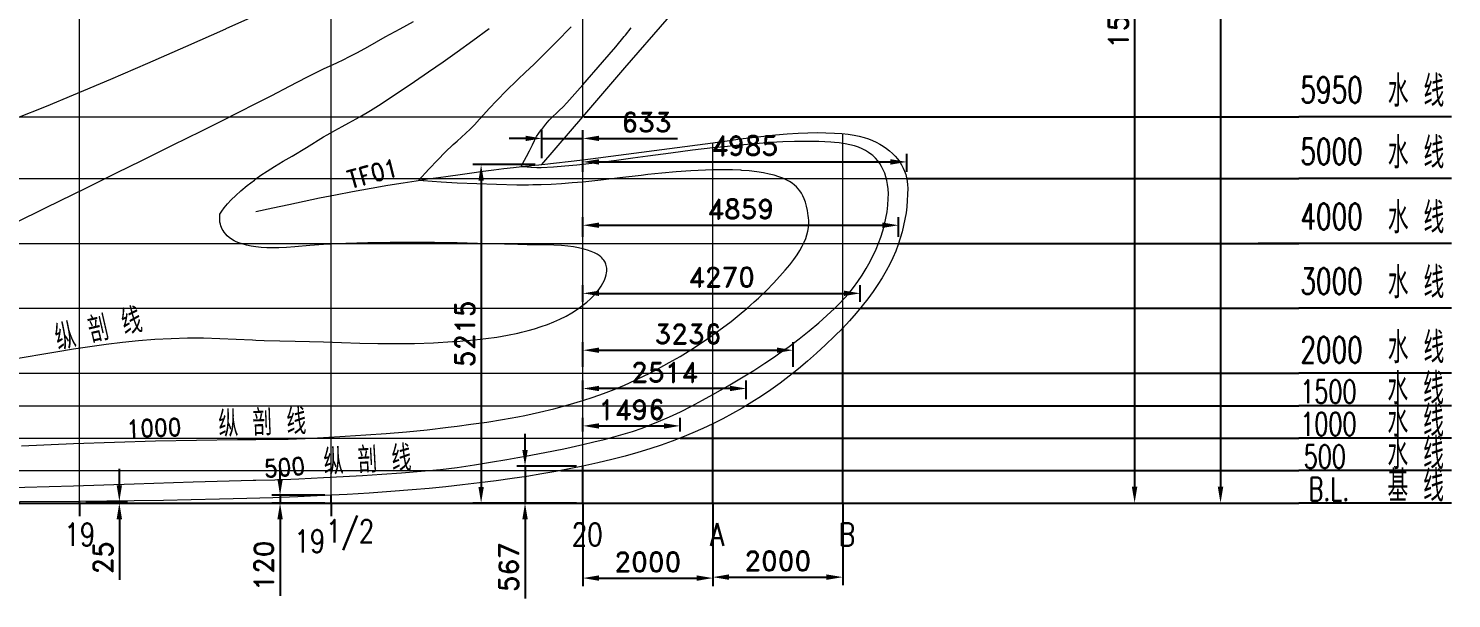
# Model space of a CAD drawing. Header units: millimetres. Extents: x 20870 to 139786, y -130946 to -46846.
# Drawn here: x 95922 to 117829, y -73502 to -64719 of the extents above; entities that cross this region are included whole.
import ezdxf
from ezdxf.enums import TextEntityAlignment as Align

# ---------------------------------------------------------------- set-up
doc = ezdxf.new("R2010")
doc.units = ezdxf.units.MM
doc.header["$LTSCALE"] = 81.4636
doc.linetypes.add('ACAD_ISO02W100', pattern=[15, 12, -3])
for name, color, linetype in [('000BASIC', 8, 'Continuous'), ('11', 7, 'Continuous'), ('13DIMENSION', 255, 'Continuous'), ('A7', 9, 'Continuous'), ('INI', 4, 'Continuous'), ('TEXTC', 120, 'Continuous')]:
    doc.layers.add(name, color=color, linetype=linetype)
doc.styles.add('HZDX', font='romans', dxfattribs={"height": 6, "bigfont": 'HZDX'})
doc.styles.add('ROMANS', font='romans.shx', dxfattribs={"width": 0.8, "bigfont": 'hzdx.shx'})
doc.styles.add('ROMANT', font='romans.shx', dxfattribs={"width": 0.8, "height": 4, "bigfont": 'hzdx.shx'})
doc.styles.get("Standard").update_dxf_attribs({"font": 'romand.shx', "bigfont": 'hzdx.shx'})
doc.dimstyles.new('ISO-25', dxfattribs={"dimtxt": 300, "dimasz": 250, "dimexe": 125, "dimexo": 100, "dimgap": 100, "dimtad": 1, "dimdec": 0, "dimtxsty": 'Standard', "dimcen": 2.5, "dimadec": 0, "dimazin": 0, "dimtfac": 1, "dimtdec": 0, "dimtmove": 0, "dimatfit": 3, "dimfxl": 1, "dimarcsym": 0})

# ---------------------------------------------------------------- blocks, each defined once
blk = doc.blocks.new('*D8')
at = {"color": 0, "linetype": 'Continuous', "lineweight": -2, "ltscale": 81.4636, "transparency": 16777216}
for p, q in [((104457, -72131), (104457, -73312)), ((106457, -72130), (106457, -73312)), ((104707, -73187), (106207, -73187))]:
    blk.add_line(p, q, dxfattribs=at)
at = {"color": 0, "linetype": 'Continuous', "ltscale": 81.4636, "transparency": 16777216}
for points in [[(104707, -73145), (104707, -73229), (104457, -73187)], [(106207, -73145), (106207, -73229), (106457, -73187)]]:
    blk.add_solid(points, dxfattribs=at)
at = {"layer": 'DEFPOINTS', "color": 0, "linetype": 'Continuous', "ltscale": 81.4636, "transparency": 16777216}
for p in [(104457, -72031), (106457, -72030), (106457, -73187)]:
    blk.add_point(p, dxfattribs=at)
at = {"color": 0, "linetype": 'Continuous', "ltscale": 81.4636, "transparency": 16777216, "insert": (105457, -72937), "char_height": 300, "attachment_point": 5}
blk.add_mtext('2000', dxfattribs=at)
blk = doc.blocks.new('*D9')
at = {"color": 0, "linetype": 'Continuous', "lineweight": -2, "ltscale": 81.4636, "transparency": 16777216}
for p, q in [((106457, -72130), (106457, -73297)), ((108457, -72130), (108457, -73297)), ((106707, -73172), (108207, -73172))]:
    blk.add_line(p, q, dxfattribs=at)
at = {"color": 0, "linetype": 'Continuous', "ltscale": 81.4636, "transparency": 16777216}
for points in [[(106707, -73130), (106707, -73214), (106457, -73172)], [(108207, -73130), (108207, -73214), (108457, -73172)]]:
    blk.add_solid(points, dxfattribs=at)
at = {"layer": 'DEFPOINTS', "color": 0, "linetype": 'Continuous', "ltscale": 81.4636, "transparency": 16777216}
for p in [(106457, -72030), (108457, -72030), (108457, -73172)]:
    blk.add_point(p, dxfattribs=at)
at = {"color": 0, "linetype": 'Continuous', "ltscale": 81.4636, "transparency": 16777216, "insert": (107457, -72922), "char_height": 300, "attachment_point": 5}
blk.add_mtext('2000', dxfattribs=at)
blk = doc.blocks.new('*D10')
at = {"color": 0, "linetype": 'Continuous', "lineweight": -2, "ltscale": 81.4636, "transparency": 16777216}
for p, q in [((99795, -71661), (99795, -71411)), ((100482, -71911), (99670, -71911)), ((100482, -72031), (99670, -72031)), ((99795, -71911), (99795, -72031)), ((99795, -72281), (99795, -73459))]:
    blk.add_line(p, q, dxfattribs=at)
at = {"color": 0, "linetype": 'Continuous', "ltscale": 81.4636, "transparency": 16777216}
for points in [[(99754, -71661), (99837, -71661), (99795, -71911)], [(99754, -72281), (99837, -72281), (99795, -72031)]]:
    blk.add_solid(points, dxfattribs=at)
at = {"layer": 'DEFPOINTS', "color": 0, "linetype": 'Continuous', "ltscale": 81.4636, "transparency": 16777216}
for p in [(99795, -72031), (100582, -71911), (100582, -72031)]:
    blk.add_point(p, dxfattribs=at)
at = {"color": 0, "linetype": 'Continuous', "ltscale": 81.4636, "transparency": 16777216, "insert": (99545, -72995), "char_height": 300, "attachment_point": 5, "rotation": 90}
blk.add_mtext('120', dxfattribs=at)
blk = doc.blocks.new('*D11')
at = {"color": 0, "linetype": 'Continuous', "lineweight": -2, "ltscale": 81.4636, "transparency": 16777216}
for p, q in [((103566, -71213), (103566, -70963)), ((104357, -71463), (103441, -71463)), ((103566, -71463), (103566, -72031)), ((104357, -72031), (103441, -72031)), ((103566, -72281), (103566, -73502))]:
    blk.add_line(p, q, dxfattribs=at)
at = {"color": 0, "linetype": 'Continuous', "ltscale": 81.4636, "transparency": 16777216}
for points in [[(103525, -71213), (103608, -71213), (103566, -71463)], [(103525, -72281), (103608, -72281), (103566, -72031)]]:
    blk.add_solid(points, dxfattribs=at)
at = {"layer": 'DEFPOINTS', "color": 0, "linetype": 'Continuous', "ltscale": 81.4636, "transparency": 16777216}
for p in [(104457, -71463), (103566, -72031), (104457, -72031)]:
    blk.add_point(p, dxfattribs=at)
at = {"color": 0, "linetype": 'Continuous', "ltscale": 81.4636, "transparency": 16777216, "insert": (103316, -73017), "char_height": 300, "attachment_point": 5, "rotation": 90}
blk.add_mtext('567', dxfattribs=at)
blk = doc.blocks.new('*D12')
at = {"color": 0, "linetype": 'Continuous', "lineweight": -2, "ltscale": 81.4636, "transparency": 16777216}
for p, q in [((97321, -71756), (97321, -71506)), ((96807, -72006), (97446, -72006)), ((96807, -72030), (97446, -72030)), ((97321, -72006), (97321, -72030)), ((97321, -72280), (97321, -73216))]:
    blk.add_line(p, q, dxfattribs=at)
at = {"color": 0, "linetype": 'Continuous', "ltscale": 81.4636, "transparency": 16777216}
for points in [[(97279, -71756), (97362, -71756), (97321, -72006)], [(97279, -72280), (97362, -72280), (97321, -72030)]]:
    blk.add_solid(points, dxfattribs=at)
at = {"layer": 'DEFPOINTS', "color": 0, "linetype": 'Continuous', "ltscale": 81.4636, "transparency": 16777216}
for p in [(96707, -72006), (96707, -72030), (97321, -72030)]:
    blk.add_point(p, dxfattribs=at)
at = {"color": 0, "linetype": 'Continuous', "ltscale": 81.4636, "transparency": 16777216, "insert": (97071, -72873), "char_height": 300, "attachment_point": 5, "rotation": 90}
blk.add_mtext('25', dxfattribs=at)
blk = doc.blocks.new('*D13')
at = {"color": 0, "linetype": 'Continuous', "lineweight": -2, "ltscale": 81.4636, "transparency": 16777216}
for p, q in [((104457, -70930), (104457, -70717)), ((105953, -70930), (105953, -70717)), ((104707, -70842), (105703, -70842))]:
    blk.add_line(p, q, dxfattribs=at)
at = {"color": 0, "linetype": 'Continuous', "ltscale": 81.4636, "transparency": 16777216}
for points in [[(104707, -70801), (104707, -70884), (104457, -70842)], [(105703, -70801), (105703, -70884), (105953, -70842)]]:
    blk.add_solid(points, dxfattribs=at)
at = {"layer": 'DEFPOINTS', "color": 0, "linetype": 'Continuous', "ltscale": 81.4636, "transparency": 16777216}
for p in [(105953, -70842), (104457, -71030), (105953, -71030)]:
    blk.add_point(p, dxfattribs=at)
at = {"color": 0, "linetype": 'Continuous', "ltscale": 81.4636, "transparency": 16777216, "insert": (105205, -70592), "char_height": 300, "attachment_point": 5}
blk.add_mtext('1496', dxfattribs=at)
blk = doc.blocks.new('*D14')
at = {"color": 0, "linetype": 'Continuous', "lineweight": -2, "ltscale": 81.4636, "transparency": 16777216}
for p, q in [((104457, -70430), (104457, -70141)), ((106721, -70266), (104707, -70266)), ((106971, -70430), (106971, -70141))]:
    blk.add_line(p, q, dxfattribs=at)
at = {"color": 0, "linetype": 'Continuous', "ltscale": 81.4636, "transparency": 16777216}
for points in [[(104707, -70224), (104707, -70307), (104457, -70266)], [(106721, -70224), (106721, -70307), (106971, -70266)]]:
    blk.add_solid(points, dxfattribs=at)
at = {"layer": 'DEFPOINTS', "color": 0, "linetype": 'Continuous', "ltscale": 81.4636, "transparency": 16777216}
for p in [(104457, -70266), (104457, -70530), (106971, -70530)]:
    blk.add_point(p, dxfattribs=at)
at = {"color": 0, "linetype": 'Continuous', "ltscale": 81.4636, "transparency": 16777216, "insert": (105714, -70016), "char_height": 300, "attachment_point": 5}
blk.add_mtext('2514', dxfattribs=at)
blk = doc.blocks.new('*D15')
at = {"color": 0, "linetype": 'Continuous', "lineweight": -2, "ltscale": 81.4636, "transparency": 16777216}
for p, q in [((104457, -69930), (104457, -69551)), ((107693, -69930), (107693, -69551)), ((104707, -69676), (107443, -69676))]:
    blk.add_line(p, q, dxfattribs=at)
at = {"color": 0, "linetype": 'Continuous', "ltscale": 81.4636, "transparency": 16777216}
for points in [[(104707, -69635), (104707, -69718), (104457, -69676)], [(107443, -69635), (107443, -69718), (107693, -69676)]]:
    blk.add_solid(points, dxfattribs=at)
at = {"layer": 'DEFPOINTS', "color": 0, "linetype": 'Continuous', "ltscale": 81.4636, "transparency": 16777216}
for p in [(107693, -69676), (104457, -70030), (107693, -70030)]:
    blk.add_point(p, dxfattribs=at)
at = {"color": 0, "linetype": 'Continuous', "ltscale": 81.4636, "transparency": 16777216, "insert": (106075, -69426), "char_height": 300, "attachment_point": 5}
blk.add_mtext('3236', dxfattribs=at)
blk = doc.blocks.new('*D16')
at = {"color": 0, "linetype": 'Continuous', "lineweight": -2, "ltscale": 81.4636, "transparency": 16777216}
for p, q in [((104457, -68930), (104457, -68675)), ((108727, -68930), (108727, -68675)), ((104707, -68800), (108477, -68800))]:
    blk.add_line(p, q, dxfattribs=at)
at = {"color": 0, "linetype": 'Continuous', "ltscale": 81.4636, "transparency": 16777216}
for points in [[(104707, -68758), (104707, -68841), (104457, -68800)], [(108477, -68758), (108477, -68841), (108727, -68800)]]:
    blk.add_solid(points, dxfattribs=at)
at = {"layer": 'DEFPOINTS', "color": 0, "linetype": 'Continuous', "ltscale": 81.4636, "transparency": 16777216}
for p in [(108727, -68800), (104457, -69030), (108727, -69030)]:
    blk.add_point(p, dxfattribs=at)
at = {"color": 0, "linetype": 'Continuous', "ltscale": 81.4636, "transparency": 16777216, "insert": (106592, -68550), "char_height": 300, "attachment_point": 5}
blk.add_mtext('4270', dxfattribs=at)
blk = doc.blocks.new('*D17')
at = {"color": 0, "linetype": 'Continuous', "lineweight": -2, "ltscale": 81.4636, "transparency": 16777216}
for p, q in [((104457, -67930), (104457, -67626)), ((109316, -67930), (109316, -67626)), ((104707, -67751), (109066, -67751))]:
    blk.add_line(p, q, dxfattribs=at)
at = {"color": 0, "linetype": 'Continuous', "ltscale": 81.4636, "transparency": 16777216}
for points in [[(104707, -67709), (104707, -67792), (104457, -67751)], [(109066, -67709), (109066, -67792), (109316, -67751)]]:
    blk.add_solid(points, dxfattribs=at)
at = {"layer": 'DEFPOINTS', "color": 0, "linetype": 'Continuous', "ltscale": 81.4636, "transparency": 16777216}
for p in [(109316, -67751), (104457, -68030), (109316, -68030)]:
    blk.add_point(p, dxfattribs=at)
at = {"color": 0, "linetype": 'Continuous', "ltscale": 81.4636, "transparency": 16777216, "insert": (106887, -67501), "char_height": 300, "attachment_point": 5}
blk.add_mtext('4859', dxfattribs=at)
blk = doc.blocks.new('*D18')
at = {"color": 0, "linetype": 'Continuous', "lineweight": -2, "ltscale": 81.4636, "transparency": 16777216}
for p, q in [((104457, -66930), (104457, -66650)), ((104707, -66775), (109192, -66775)), ((109442, -66930), (109442, -66650))]:
    blk.add_line(p, q, dxfattribs=at)
at = {"color": 0, "linetype": 'Continuous', "ltscale": 81.4636, "transparency": 16777216}
for points in [[(104707, -66733), (104707, -66817), (104457, -66775)], [(109192, -66733), (109192, -66817), (109442, -66775)]]:
    blk.add_solid(points, dxfattribs=at)
at = {"layer": 'DEFPOINTS', "color": 0, "linetype": 'Continuous', "ltscale": 81.4636, "transparency": 16777216}
for p in [(109442, -66775), (104457, -67030), (109442, -67030)]:
    blk.add_point(p, dxfattribs=at)
at = {"color": 0, "linetype": 'Continuous', "ltscale": 81.4636, "transparency": 16777216, "insert": (106949, -66525), "char_height": 300, "attachment_point": 5}
blk.add_mtext('4985', dxfattribs=at)
blk = doc.blocks.new('*D26')
at = {"color": 0, "linetype": 'Continuous', "lineweight": -2, "ltscale": 81.4636, "transparency": 16777216}
for p, q in [((113462, -55730), (114398, -55730)), ((114273, -55980), (114273, -71780)), ((113462, -72030), (114398, -72030))]:
    blk.add_line(p, q, dxfattribs=at)
at = {"color": 0, "linetype": 'Continuous', "ltscale": 81.4636, "transparency": 16777216}
for points in [[(114231, -55980), (114315, -55980), (114273, -55730)], [(114231, -71780), (114315, -71780), (114273, -72030)]]:
    blk.add_solid(points, dxfattribs=at)
at = {"layer": 'DEFPOINTS', "color": 0, "linetype": 'Continuous', "ltscale": 81.4636, "transparency": 16777216}
for p in [(113362, -55730), (113362, -72030), (114273, -72030)]:
    blk.add_point(p, dxfattribs=at)
at = {"color": 0, "linetype": 'Continuous', "ltscale": 81.4636, "transparency": 16777216, "insert": (114023, -63880), "char_height": 300, "attachment_point": 5, "rotation": 90}
blk.add_mtext('16300', dxfattribs=at)
blk = doc.blocks.new('*D30')
at = {"color": 0, "linetype": 'Continuous', "lineweight": -2, "ltscale": 81.4636, "transparency": 16777216}
for p, q in [((103824, -66715), (103824, -66288)), ((104457, -66715), (104457, -66288)), ((103574, -66413), (103324, -66413)), ((103824, -66413), (104457, -66413)), ((104707, -66413), (105914, -66413))]:
    blk.add_line(p, q, dxfattribs=at)
at = {"color": 0, "linetype": 'Continuous', "ltscale": 81.4636, "transparency": 16777216}
for points in [[(103574, -66371), (103574, -66454), (103824, -66413)], [(104707, -66371), (104707, -66454), (104457, -66413)]]:
    blk.add_solid(points, dxfattribs=at)
at = {"layer": 'DEFPOINTS', "color": 0, "linetype": 'Continuous', "ltscale": 81.4636, "transparency": 16777216}
for p in [(104457, -66413), (103824, -66815), (104457, -66815)]:
    blk.add_point(p, dxfattribs=at)
at = {"color": 0, "linetype": 'Continuous', "ltscale": 81.4636, "transparency": 16777216, "insert": (105436, -66163), "char_height": 300, "attachment_point": 5}
blk.add_mtext('633', dxfattribs=at)
blk = doc.blocks.new('*D31')
at = {"color": 0, "linetype": 'Continuous', "lineweight": -2, "ltscale": 81.4636, "transparency": 16777216}
for p, q in [((103724, -66815), (102765, -66815)), ((102890, -67065), (102890, -71781)), ((103724, -72031), (102765, -72031))]:
    blk.add_line(p, q, dxfattribs=at)
at = {"color": 0, "linetype": 'Continuous', "ltscale": 81.4636, "transparency": 16777216}
for points in [[(102849, -67065), (102932, -67065), (102890, -66815)], [(102849, -71781), (102932, -71781), (102890, -72031)]]:
    blk.add_solid(points, dxfattribs=at)
at = {"layer": 'DEFPOINTS', "color": 0, "linetype": 'Continuous', "ltscale": 81.4636, "transparency": 16777216}
for p in [(103824, -66815), (102890, -72031), (103824, -72031)]:
    blk.add_point(p, dxfattribs=at)
at = {"color": 0, "linetype": 'Continuous', "ltscale": 81.4636, "transparency": 16777216, "insert": (102640, -69423), "char_height": 300, "attachment_point": 5, "rotation": 90}
blk.add_mtext('5215', dxfattribs=at)
blk = doc.blocks.new('*D44')
at = {"color": 0, "linetype": 'Continuous', "lineweight": -2, "ltscale": 81.4636, "transparency": 16777216}
for p, q in [((112602, -56730), (113075, -56730)), ((112950, -56980), (112950, -71780)), ((112602, -72030), (113075, -72030))]:
    blk.add_line(p, q, dxfattribs=at)
at = {"color": 0, "linetype": 'Continuous', "ltscale": 81.4636, "transparency": 16777216}
for points in [[(112908, -56980), (112992, -56980), (112950, -56730)], [(112908, -71780), (112992, -71780), (112950, -72030)]]:
    blk.add_solid(points, dxfattribs=at)
at = {"layer": 'DEFPOINTS', "color": 0, "linetype": 'Continuous', "ltscale": 81.4636, "transparency": 16777216}
for p in [(112502, -56730), (112502, -72030), (112950, -72030)]:
    blk.add_point(p, dxfattribs=at)
at = {"color": 0, "linetype": 'Continuous', "ltscale": 81.4636, "transparency": 16777216, "insert": (112700, -64380), "char_height": 300, "attachment_point": 5, "rotation": 90}
blk.add_mtext('15300', dxfattribs=at)

msp = doc.modelspace()

# ---------------------------------------------------------------- linework, layer by layer
at = {"layer": '000BASIC', "ltscale": 36.5345}
for p, q in [((104472.33, -66080.37), (115475.9, -66080.37)), ((109441.56, -67030.37), (115475.9, -67030.37)), ((109316.35, -68030.37), (115475.9, -68030.37)), ((108726.54, -69030.37), (115475.9, -69030.37)), ((108456.98, -72030.37), (108456.98, -69333.1)), ((107692.52, -70030.37), (115475.9, -70030.37)), ((106970.9, -70530.37), (115475.9, -70530.37)), ((106456.98, -72030.37), (106456.98, -70808.37)), ((105952.61, -71030.37), (115475.9, -71030.37)), ((104118.63, -71530.37), (115475.9, -71530.37)), ((104456.98, -72030.79), (104456.98, -71463.37)), ((88956.98, -72030.37), (115475.9, -72030.37)), ((96706.98, -72030.79), (96706.98, -72007.8)), ((100581.98, -72030.79), (100581.98, -71910.52))]:
    msp.add_line(p, q, dxfattribs=at)
at = {"layer": '11', "color": 3, "linetype": 'Continuous', "lineweight": 20}
for p, q in [((96706.98, -72007.8), (96706.98, -55730.37)), ((100581.98, -71910.86), (100581.98, -55730.37)), ((104456.98, -66080.37), (104456.98, -55730.37)), ((26956.98, -66080.37), (104456.98, -66080.37)), ((108456.98, -69333.1), (108456.98, -66339.34)), ((106456.98, -70808.37), (106456.98, -66480.37)), ((104456.98, -71463.37), (104456.98, -66743.37)), ((26956.98, -67030.37), (109441.56, -67030.37)), ((26956.98, -68030.37), (109316.35, -68030.37)), ((26956.98, -69030.37), (108726.54, -69030.37)), ((26956.98, -70030.37), (107692.52, -70030.37)), ((26956.98, -70530.37), (106970.9, -70530.37)), ((26956.98, -71030.37), (105952.61, -71030.37)), ((26956.98, -71530.37), (104118.63, -71530.37))]:
    msp.add_line(p, q, dxfattribs=at)
at = {"layer": '11', "color": 1, "linetype": 'Continuous', "lineweight": 20}
for points in [[(103823.98, -66815.37), (104456.98, -66080.37), (104456.98, -66080.37), (105104.98, -65327.59), (105751.98, -64574.81), (106399.98, -63822.02), (107047.98, -63069.24), (107694.98, -62316.46), (108342.98, -61563.67), (108990.98, -60810.87), (109638.98, -60058.07), (110285.98, -59305.37), (110933.98, -58552.57), (111581.98, -57799.77), (112228.98, -57046.97), (112876.98, -56294.17), (113362.3, -55730.37)], [(95716.98, -67715.35), (96185.98, -67483.64), (96614.98, -67269.39), (96781.98, -67187.88), (97287.98, -66939.18), (97654.98, -66759.19), (98077.98, -66549.92), (98431.98, -66374.43), (98519.98, -66330.37), (98900.98, -66140.87), (99423.98, -65876.25), (99666.98, -65751.39), (99941.98, -65607.96), (100207.98, -65470.4), (100465.98, -65341.52), (100565.98, -65293.64), (100669.98, -65246.32), (100778.98, -65195.9), (100853.98, -65157.92), (100984.98, -65089.58), (101146.98, -65000.07), (101414.98, -64848.58), (101642.98, -64723.14), (101850.98, -64613.32)], [(95732.98, -66100.78), (96198.98, -65914.08), (96614.98, -65743.18), (97187.98, -65500.24), (97758.98, -65252.14), (98343.98, -64994.92), (98960.98, -64722.34), (98966.98, -64719.67), (99391.98, -64530.37)], [(95491.98, -71796.1), (96614.98, -71764.06), (97550.98, -71733.87), (98455.98, -71705.36), (99380.98, -71680.63), (99423.98, -71679.62), (99712.98, -71671.58), (100081.98, -71657.18), (100465.98, -71638.27), (100763.98, -71622.4), (101062.98, -71605.97), (101362.98, -71587.84), (101663.98, -71566.84), (101964.98, -71541.77), (102265.98, -71511.5), (102519.98, -71481.09), (102786.98, -71443.07), (103036.98, -71402.49), (103286.98, -71358.72), (103456.98, -71328.29), (103573.98, -71307.14), (103869.98, -71251.96), (104163.98, -71193.24), (104456.98, -71129.35), (104625.98, -71089.43), (104782.98, -71051.27), (104930.98, -71012.82), (105075.98, -70972), (105220.98, -70926.63), (105370.98, -70874.52), (105456.98, -70842.32), (105622.98, -70775.48), (105789.98, -70702.67), (105957.98, -70623.04), (106127.98, -70536.85), (106299.98, -70445.59), (106456.98, -70359.41), (106690.98, -70225.5), (106898.98, -70101.9), (107086.98, -69986.11), (107258.98, -69875.35), (107419.98, -69766.84), (107427.98, -69761.02), (107468.98, -69732.89), (107629.98, -69617), (107787.98, -69498.17), (107940.98, -69376.51), (108086.98, -69254.43), (108213.98, -69143.02), (108331.98, -69033.8), (108407.98, -68958.72), (108479.98, -68880.79), (108549.98, -68800.46), (108622.98, -68709.79), (108691.98, -68615.69), (108756.98, -68518.08), (108819.98, -68416.47), (108878.98, -68310.18), (108886.98, -68296.02), (108930.98, -68207.78), (108971.98, -68117.66), (109009.98, -68025.73), (109043.98, -67932.06), (109074.98, -67836.73), (109100.98, -67739.87), (109122.98, -67641.62), (109139.98, -67542.16), (109151.98, -67441.7), (109157.98, -67340.51), (109159.98, -67264.67), (109154.98, -67190.03), (109146.98, -67122.4), (109135.98, -67060.28), (109120.98, -67002.87), (109103.98, -66949.51), (109080.98, -66895.08), (109054.98, -66846.09), (109026.98, -66800.91), (108994.98, -66758.4), (108959.98, -66717.61), (108918.98, -66677.72), (108903.98, -66664.85), (108855.98, -66629.53), (108806.98, -66598.95), (108753.98, -66572.1), (108697.98, -66548.24), (108635.98, -66527.52), (108567.98, -66509.91), (108491.98, -66495.1), (108402.98, -66482.72), (108331.98, -66475.46), (108273.98, -66471.28), (108086.98, -66461.89), (107900.98, -66458.54), (107716.98, -66460.62), (107533.98, -66467.39), (107351.98, -66477.97), (107171.98, -66491.45), (106992.98, -66507.02), (106813.98, -66523.95), (106634.98, -66541.71), (106456.98, -66559.87), (106144.98, -66596.21), (105809.98, -66639.55), (105456.98, -66687.82), (105226.98, -66719.58), (104975.98, -66753.82), (104730.98, -66784.77), (104456.98, -66814.76), (104363.98, -66824.07), (104180.98, -66842.18), (104001.98, -66857.31), (103813.98, -66868.47), (103748.98, -66868.23), (103657.98, -66863.19), (103534.98, -66851.58), (103504.98, -66848.18), (103528.98, -66802.35), (103590.98, -66689.23), (103633.98, -66604.54), (103678.98, -66509.24), (103711.98, -66443.45), (103744.98, -66385.16), (103780.98, -66330.37), (103815.98, -66283.2), (103822.98, -66274.24), (103886.98, -66192.46), (103938.98, -66133.92), (103990.98, -66079.31), (104057.98, -66016.35), (104090.98, -65984.98), (104152.98, -65924.68), (104208.98, -65863.82), (104456.98, -65587.77), (104758.98, -65238.57), (104961.98, -65001.1), (105092.98, -64842.03), (105110.98, -64819.72), (105198.98, -64707.56)], [(95637.98, -69816.8), (96371.98, -69695.08), (96614.98, -69656.28), (96865.98, -69617.57), (97115.98, -69582.89), (97366.98, -69552.65), (97616.98, -69527.41), (97867.98, -69507.79), (98117.98, -69494.36), (98368.98, -69487.54), (98618.98, -69487.32), (98869.98, -69493.14), (99119.98, -69503.86), (99369.98, -69517.88), (99423.98, -69521.13), (99549.98, -69526.45), (99793.98, -69532.32), (100026.98, -69535.12), (100248.98, -69539.45), (100465.98, -69547.69), (100742.98, -69559.02), (101020.98, -69568.14), (101299.98, -69573.87), (101581.98, -69575.03), (101866.98, -69570.65), (102156.98, -69560.22), (102448.98, -69544.02), (102519.98, -69539.36), (102607.98, -69532.68), (102787.98, -69516.36), (102962.98, -69496.64), (103131.98, -69472.99), (103295.98, -69444.78), (103456.98, -69411.28), (103509.98, -69399.17), (103612.98, -69373.52), (103713.98, -69344.95), (103813.98, -69313.16), (103912.98, -69277.87), (104009.98, -69238.88), (104103.98, -69196.03), (104196.98, -69149.16), (104286.98, -69098.14), (104373.98, -69042.84), (104456.98, -68983.11), (104516.98, -68934.96), (104571.98, -68886.31), (104620.98, -68836.77), (104665.98, -68787), (104704.98, -68737.63), (104737.98, -68689.6), (104764.98, -68642.04), (104788.98, -68594.37), (104803.98, -68553), (104814.98, -68517.07), (104820.98, -68485.62), (104823.98, -68457.79), (104824.98, -68432.85), (104823.98, -68410.17), (104820.98, -68389.29), (104815.98, -68369.79), (104810.98, -68351.34), (104803.98, -68333.67), (104802.98, -68332.39), (104797.98, -68321.17), (104788.98, -68304.07), (104778.98, -68287.49), (104765.98, -68271.18), (104750.98, -68253.71), (104731.98, -68235.91), (104707.98, -68217.33), (104676.98, -68197.32), (104645.98, -68180.5), (104634.98, -68174.79), (104585.98, -68154.53), (104527.98, -68134.68), (104456.98, -68114.91), (104387.98, -68097.54), (104311.98, -68082.99), (104224.98, -68071.3), (104125.98, -68062.52), (104008.98, -68056.62), (103856.98, -68053.33), (103596.98, -68050.57), (103456.98, -68047.4), (102836.98, -68032.45), (102519.98, -68023.83), (102517.98, -68023.79), (102174.98, -68017.46), (101832.98, -68014.71), (101489.98, -68015.62), (101147.98, -68020.6), (100806.98, -68030.33), (100465.98, -68045.66), (100252.98, -68060.8), (100021.98, -68080.97), (99891.98, -68091.64), (99776.98, -68098.45), (99677.98, -68100.68), (99588.98, -68098.9), (99503.98, -68093.28), (99423.98, -68084.27), (99347.98, -68072.23), (99276.98, -68057.12), (99210.98, -68039.1), (99145.98, -68016.92), (99109.98, -68001.96), (99087.98, -67990.11), (99047.98, -67965.06), (99012.98, -67938.87), (98982.98, -67912.21), (98957.98, -67885.64), (98936.98, -67859.5), (98918.98, -67833.89), (98904.98, -67808.71), (98892.98, -67783.63), (98883.98, -67758.18), (98875.98, -67731.69), (98869.98, -67703.11), (98866.98, -67670.73), (98865.98, -67631.06), (98868.98, -67582.47), (98897.98, -67535.55), (98936.98, -67481.14), (98984.98, -67422.59), (99041.98, -67359.7), (99111.98, -67292.12), (99192.98, -67219.36), (99288.98, -67140.62), (99400.98, -67054.7), (99423.98, -67037.66), (99500.98, -66981.65), (99593.98, -66918.58), (99706.98, -66847.45), (99842.98, -66765.39), (99979.98, -66685.15), (100203.98, -66552.05), (100465.98, -66390.9), (100519.98, -66357.69), (100564.98, -66330.37), (100637.98, -66288.74), (100748.98, -66229.57), (100853.98, -66175.05), (101022.98, -66080.74), (101188.98, -65981.48), (101351.98, -65877.95), (101511.98, -65772.16), (101642.98, -65685.74), (101862.98, -65536.36), (102081.98, -65387.43), (102304.98, -65234.03), (102519.98, -65080.68), (102760.98, -64903.84), (103012.98, -64717.98)], [(95812.98, -71146.83), (96614.98, -71114.16), (97247.98, -71091.14), (97877.98, -71073.3), (98507.98, -71060.45), (99138.98, -71052.41), (99423.98, -71050.4), (99660.98, -71048.56), (99921.98, -71044.04), (100181.98, -71035.54), (100465.98, -71021.6), (100796.98, -71002.35), (101115.98, -70982.13), (101428.98, -70959.56), (101740.98, -70933.28), (102057.98, -70901.92), (102384.98, -70864.07), (102519.98, -70846.92), (102732.98, -70817.93), (102979.98, -70782.8), (103216.98, -70745.35), (103456.98, -70701.94), (103564.98, -70679.85), (103786.98, -70630.75), (104007.98, -70576.68), (104229.98, -70517.06), (104456.98, -70451.24), (104616.98, -70400.09), (104775.98, -70344.03), (104936.98, -70282.04), (105097.98, -70213.68), (105259.98, -70139.49), (105421.98, -70060.8), (105456.98, -70043.48), (105621.98, -69958.36), (105786.98, -69867.55), (105951.98, -69770.53), (106116.98, -69667.6), (106281.98, -69559.75), (106444.98, -69448.1), (106456.98, -69439.36), (106603.98, -69333.11), (106736.98, -69232.03), (106860.98, -69132.35), (106979.98, -69032.31), (107095.98, -68928.76), (107157.98, -68872.04), (107280.98, -68753.67), (107392.98, -68641.09), (107489.98, -68537.66), (107571.98, -68444.42), (107642.98, -68358.95), (107702.98, -68279.42), (107753.98, -68206.07), (107796.98, -68137.41), (107832.98, -68073), (107862.98, -68011.24), (107886.98, -67952.78), (107904.98, -67896.62), (107918.98, -67842.23), (107928.98, -67785.47), (107933.98, -67732.41), (107934.98, -67681.69), (107930.98, -67632.2), (107926.98, -67605.14), (107914.98, -67523.67), (107899.98, -67455.42), (107883.98, -67396.49), (107864.98, -67344.99), (107842.98, -67296.16), (107820.98, -67255.73), (107796.98, -67220.57), (107771.98, -67188.84), (107743.98, -67159.37), (107713.98, -67131.32), (107677.98, -67104.06), (107636.98, -67077.08), (107586.98, -67049.95), (107532.98, -67025.35), (107471.98, -67002.28), (107402.98, -66980.8), (107325.98, -66961.22), (107234.98, -66942.88), (107132.98, -66927.09), (107017.98, -66914.2), (106902.98, -66905.36), (106886.98, -66904.39), (106760.98, -66898.99), (106619.98, -66897.15), (106456.98, -66899.33), (106341.98, -66902.62), (106116.98, -66913.54), (105893.98, -66929.42), (105673.98, -66949.04), (105456.98, -66971.19), (105353.98, -66982.16), (105024.98, -67020.43), (104733.98, -67055.17), (104456.98, -67084.77), (104455.98, -67084.86), (104289.98, -67099.24), (104127.98, -67112.72), (103968.98, -67122.93), (103813.98, -67127.95), (103685.98, -67129.68), (103617.98, -67131.18), (103456.98, -67133.13), (103439.98, -67132.96), (103125.98, -67124.89), (102823.98, -67114.04), (102519.98, -67103.09), (102273.98, -67088.12), (101998.98, -67066.53), (101924.98, -67059.96), (102085.98, -66885.54), (102222.98, -66741.36), (102337.98, -66624.83), (102461.98, -66506.07), (102519.98, -66453.17), (102655.98, -66330.37), (102722.98, -66268.45), (102787.98, -66203.83), (102865.98, -66118.6), (102922.98, -66054.41), (103020.98, -65946.6), (103125.98, -65835.62), (103145.98, -65815.61), (103266.98, -65691.99), (103456.98, -65503.29), (103573.98, -65389.88), (103700.98, -65271.67), (103815.98, -65162.23), (104046.98, -64931.63), (104275.98, -64695.26)], [(103823.98, -66815.37), (104456.98, -66743.37), (104456.98, -66743.37), (105123.98, -66655.7), (105789.98, -66568.04), (106456.98, -66480.37), (106456.98, -66480.37), (106679.98, -66447.65), (106878.98, -66420.18), (107062.98, -66396.78), (107241.98, -66376.45), (107420.98, -66358.37), (107603.98, -66342.48), (107768.98, -66331.57), (107919.98, -66325.29), (108061.98, -66323.27), (108198.98, -66325.11), (108331.98, -66330.37), (108442.98, -66337.86), (108541.98, -66348.28), (108630.98, -66361.7), (108711.98, -66378.11), (108784.98, -66397.43), (108851.98, -66419.49), (108913.98, -66444.1), (108971.98, -66470.99), (109025.98, -66499.85), (109076.98, -66530.37), (109129.98, -66566.03), (109177.98, -66603.94), (109222.98, -66643.92), (109263.98, -66685.83), (109300.98, -66729.52), (109333.98, -66774.85), (109362.98, -66821.66), (109387.98, -66869.84), (109408.98, -66919.25), (109425.98, -66969.75), (109439.98, -67021.23), (109448.98, -67073.57), (109454.98, -67126.66), (109456.98, -67180.37)], [(109456.98, -67180.37), (109454.98, -67274.75), (109450.98, -67369.62), (109442.98, -67464.99), (109430.98, -67560.87), (109414.98, -67657.31), (109394.98, -67754.34), (109371.98, -67852), (109342.98, -67950.36), (109309.98, -68049.49), (109271.98, -68149.45), (109228.98, -68250.35), (109179.98, -68352.29), (109124.98, -68455.37), (109064.98, -68559.73), (108997.98, -68665.5), (108924.98, -68772.84), (108844.98, -68881.93), (108757.98, -68992.93), (108662.98, -69106.05), (108560.98, -69221.51), (108450.98, -69339.53), (108331.98, -69460.37), (108193.98, -69595), (108054.98, -69723.79), (107914.98, -69846.93), (107774.98, -69964.62), (107633.98, -70077.04), (107491.98, -70184.39), (107348.98, -70286.84), (107203.98, -70384.57), (107057.98, -70477.76), (106910.98, -70566.57), (106760.98, -70651.17), (106609.98, -70731.72), (106456.98, -70808.37), (106304.98, -70879.97), (106150.98, -70948.85), (105991.98, -71015.03), (105828.98, -71078.54), (105659.98, -71139.46), (105484.98, -71197.96), (105300.98, -71254.23), (105108.98, -71308.54), (104904.98, -71361.22), (104687.98, -71412.68), (104456.98, -71463.37), (104247.98, -71505.86), (104038.98, -71545.47), (103823.98, -71582.87), (103595.98, -71619.61), (103366.98, -71653.74), (103121.98, -71687.37), (102862.98, -71720.56), (102603.98, -71751.21), (102345.98, -71779.37), (102087.98, -71805.08), (101829.98, -71828.37), (101498.98, -71854.96), (101168.98, -71877.88), (100829.98, -71898.01), (100465.98, -71916.37), (100070.98, -71933.65), (99682.98, -71948.08), (99285.98, -71960.37), (98861.98, -71971.37), (98425.98, -71981.09), (97999.98, -71989.16), (97550.98, -71996.37), (96706.98, -72007.8), (92125.98, -72030.37)]]:
    msp.add_lwpolyline(points, dxfattribs=at)
at = {"layer": '11', "color": 2, "linetype": 'ACAD_ISO02W100', "lineweight": 20, "ltscale": 0.5}
msp.add_lwpolyline([(99423.98, -67540.37), (99683.98, -67482.3), (99928.98, -67428.63), (100165.98, -67377.99), (100402.98, -67328.98), (100648.98, -67280.23), (100911.98, -67230.37), (101198.98, -67178.37), (101451.98, -67134.7), (101691.98, -67095.57), (101889.98, -67064.88), (102066.98, -67038.03), (102232.98, -67014.11), (102383.98, -66992.37), (102567.98, -66967.02), (102745.98, -66942.62), (102919.98, -66919.55), (103085.98, -66898.18), (103241.98, -66878.81), (103387.98, -66861.74), (103515.98, -66847.19), (103627.98, -66835.32), (103716.98, -66826.24), (103778.98, -66819.95), (103813.98, -66816.37), (103821.98, -66815.62), (103823.98, -66815.37)], dxfattribs=at)
at = {"layer": '13DIMENSION'}
for p, q in [((96706.98, -72030.37), (96706.98, -72230.37)), ((100581.98, -72030.37), (100581.98, -72230.37)), ((104456.98, -72030.36), (104456.98, -72230.36)), ((106456.98, -72030.37), (106456.98, -72230.37)), ((108456.98, -72030.37), (108456.98, -72230.37))]:
    msp.add_line(p, q, dxfattribs=at)
at = {"layer": 'A7', "linetype": 'Continuous'}
for p, q in [((117829.15, -66080.37), (115475.9, -66080.37)), ((117829.15, -67030.37), (115475.9, -67030.37)), ((117829.15, -68030.37), (114853.76, -68030.37)), ((117829.15, -69030.37), (115475.9, -69030.37)), ((117829.15, -70030.37), (115475.9, -70030.37)), ((117829.15, -70530.37), (115475.9, -70530.37)), ((117829.15, -71030.37), (115475.9, -71030.37)), ((117829.15, -71530.37), (115475.9, -71530.37)), ((117829.15, -72030.37), (115475.9, -72030.37))]:
    msp.add_line(p, q, dxfattribs=at)

# ---------------------------------------------------------------- texts
at = {"layer": '11', "color": 7, "width": 0.9}
for s, height, rotation, p in [('TF01', 275, 15, (100872.54, -67187.98)), ('1000', 274.125, 2, (97436.03, -71024.24)), ('500', 274.125, 4.298031, (99556.94, -71638.69))]:
    msp.add_text(s, height=height, rotation=rotation, dxfattribs=at).set_placement(p)
at = {"layer": '13DIMENSION', "color": 4, "style": 'ROMANS', "width": 0.8}
for s, p in [('1/2', (100873.59, -72489.01)), ('19', (96711.48, -72515.3)), ('19', (100253.06, -72618.36)), ('20', (104522.96, -72515.3)), ('A', (106522.96, -72514.88)), ('B', (108522.96, -72514.88))]:
    msp.add_text(s, height=350, dxfattribs=at).set_placement(p, align=Align.MIDDLE)
at = {"layer": 'INI', "style": 'ROMANT', "width": 0.7}
for s, height, p in [('5950', 400, (115502.03, -65863.22)), ('5000', 400, (115502.03, -66813.22)), ('4000', 400, (115502.03, -67814.82)), ('3000', 400, (115502.03, -68813.22)), ('2000', 400, (115502.03, -69869.57)), ('1500', 360, (115502.03, -70493.78)), ('1000', 360, (115502.03, -70993.78)), ('500', 360, (115554.02, -71495.38)), ('B.L.', 360, (115628.57, -71995.38))]:
    msp.add_text(s, height=height, dxfattribs=at).set_placement(p)
for s, p in [('水 线', (116848.25, -65685.54)), ('水 线', (116848.25, -66635.54)), ('水 线', (116848.25, -67635.54)), ('水 线', (116848.25, -68635.54)), ('水 线', (116848.25, -69635.54)), ('水 线', (116842.72, -70268.3)), ('水 线', (116842.72, -70768.3)), ('水 线', (116842.72, -71268.3)), ('基 线', (116842.72, -71768.3))]:
    msp.add_text(s, height=480, dxfattribs=at).set_placement(p, align=Align.MIDDLE_LEFT)
at = {"layer": 'TEXTC', "style": 'HZDX', "width": 0.8}
for rotation, p in [(13, (96337.99, -69498.43)), (2, (98846.45, -70814.78)), (3, (100464.98, -71402.15))]:
    msp.add_text('纵 剖 线', height=400, rotation=rotation, dxfattribs=at).set_placement(p, align=Align.MIDDLE_LEFT)

# ---------------------------------------------------------------- dimensions: what is measured, and where the dimension line sits
at = {"linetype": 'Continuous', "ltscale": 81.4636}
for base, p1, p2, picture, middle in [((114273.13, -72030.37), (113362.3, -55730.37), (113362.29, -72030.37), '*D26', (114023.13, -63880.37)), ((112949.93, -72030.37), (112501.98, -56730.37), (112501.98, -72030.37), '*D44', (112699.93, -64380.37)), ((102890.18, -72030.79), (103823.98, -66815.37), (103823.98, -72030.79), '*D31', (102640.18, -69423.08)), ((103566.31, -72030.79), (104456.98, -71463.37), (104456.98, -72030.79), '*D11', (103316.31, -73016.5)), ((99795.22, -72030.79), (100581.98, -71910.52), (100581.98, -72030.79), '*D10', (99545.22, -72995.07))]:
    dim = msp.add_linear_dim(base=base, p1=p1, p2=p2, angle=90, dimstyle='ISO-25', dxfattribs=at)
    dim.commit()
    dim.dimension.update_dxf_attribs({"geometry": picture, "text_midpoint": middle})
dim = msp.add_linear_dim(base=(104456.98, -66412.63), p1=(103823.98, -66815.37), p2=(104456.98, -66815.37), dimstyle='ISO-25', dxfattribs=at)
dim.commit()
dim.dimension.update_dxf_attribs({"geometry": '*D30', "text_midpoint": (105435.56, -66412.63), "dimtype": 160})
for base, p1, p2, picture, middle in [((109441.56, -66774.85), (104456.98, -67030.37), (109441.56, -67030.37), '*D18', (106949.27, -66524.85)), ((109316.35, -67750.72), (104456.98, -68030.37), (109316.35, -68030.37), '*D17', (106886.67, -67500.72)), ((108726.54, -68799.56), (104456.98, -69030.37), (108726.54, -69030.37), '*D16', (106591.76, -68549.56)), ((107692.52, -69676.29), (104456.98, -70030.37), (107692.52, -70030.37), '*D15', (106074.75, -69426.29)), ((104456.98, -70265.55), (106970.9, -70530.37), (104456.98, -70530.37), '*D14', (105713.94, -70015.55)), ((105952.61, -70842.32), (104456.98, -71030.37), (105952.61, -71030.37), '*D13', (105204.8, -70592.32))]:
    dim = msp.add_linear_dim(base=base, p1=p1, p2=p2, dimstyle='ISO-25', dxfattribs=at)
    dim.commit()
    dim.dimension.update_dxf_attribs({"geometry": picture, "text_midpoint": middle})
dim = msp.add_linear_dim(base=(97320.67, -72030.37), p1=(96706.98, -72005.8), p2=(96706.98, -72030.37), angle=90, dimstyle='ISO-25', dxfattribs=at)
dim.commit()
dim.dimension.update_dxf_attribs({"geometry": '*D12', "text_midpoint": (97320.67, -72873.23), "dimtype": 160})
for base, p1, p2, picture, middle in [((106456.98, -73187.06), (104456.98, -72030.79), (106456.98, -72030.37), '*D8', (105456.98, -72937.06)), ((108456.98, -73171.84), (106456.98, -72030.37), (108456.98, -72030.37), '*D9', (107456.98, -72921.84))]:
    dim = msp.add_linear_dim(base=base, p1=p1, p2=p2, dimstyle='ISO-25', override={"dimdec": 1}, dxfattribs=at)
    dim.commit()
    dim.dimension.update_dxf_attribs({"geometry": picture, "text_midpoint": middle})

doc.saveas('drawing.dxf')
